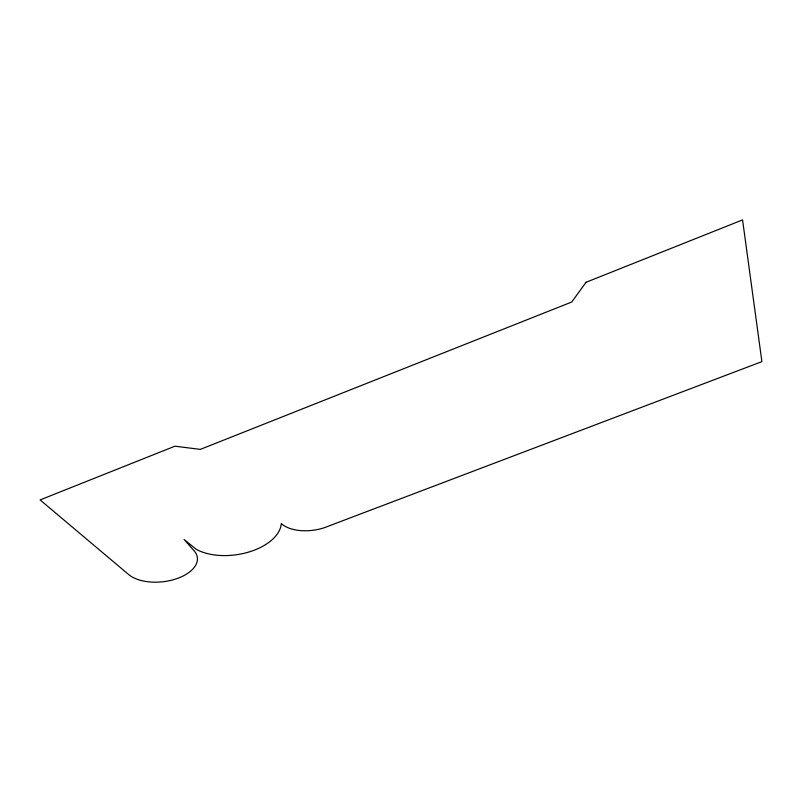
<?xml version="1.0" encoding="UTF-8"?>
<svg xmlns="http://www.w3.org/2000/svg" width="802" height="802" viewBox="0 0 802 802"><rect width="100%" height="100%" fill="white"/><g stroke="black" fill="none" stroke-linecap="round" stroke-linejoin="round"><path stroke-width="1.2" d="M586.051 282.284L571.746 302.013L200.33 449.391L174.886 446.193L40.1 499.917L128.26 574.212A37.163 20.16 -6.2 0 0 176.54 578.743A37.163 20.16 -6.2 0 0 194.746 551.555L184.119 539.505L196.249 549.34A49.022 27.769 -8.2 0 0 249.041 551.966A49.022 27.769 -8.2 0 0 281.271 523.596A36.912 21.243 -10.9 0 0 324.018 527.836L761.9 361.632L742.562 219.898L586.051 282.284"/></g></svg>
